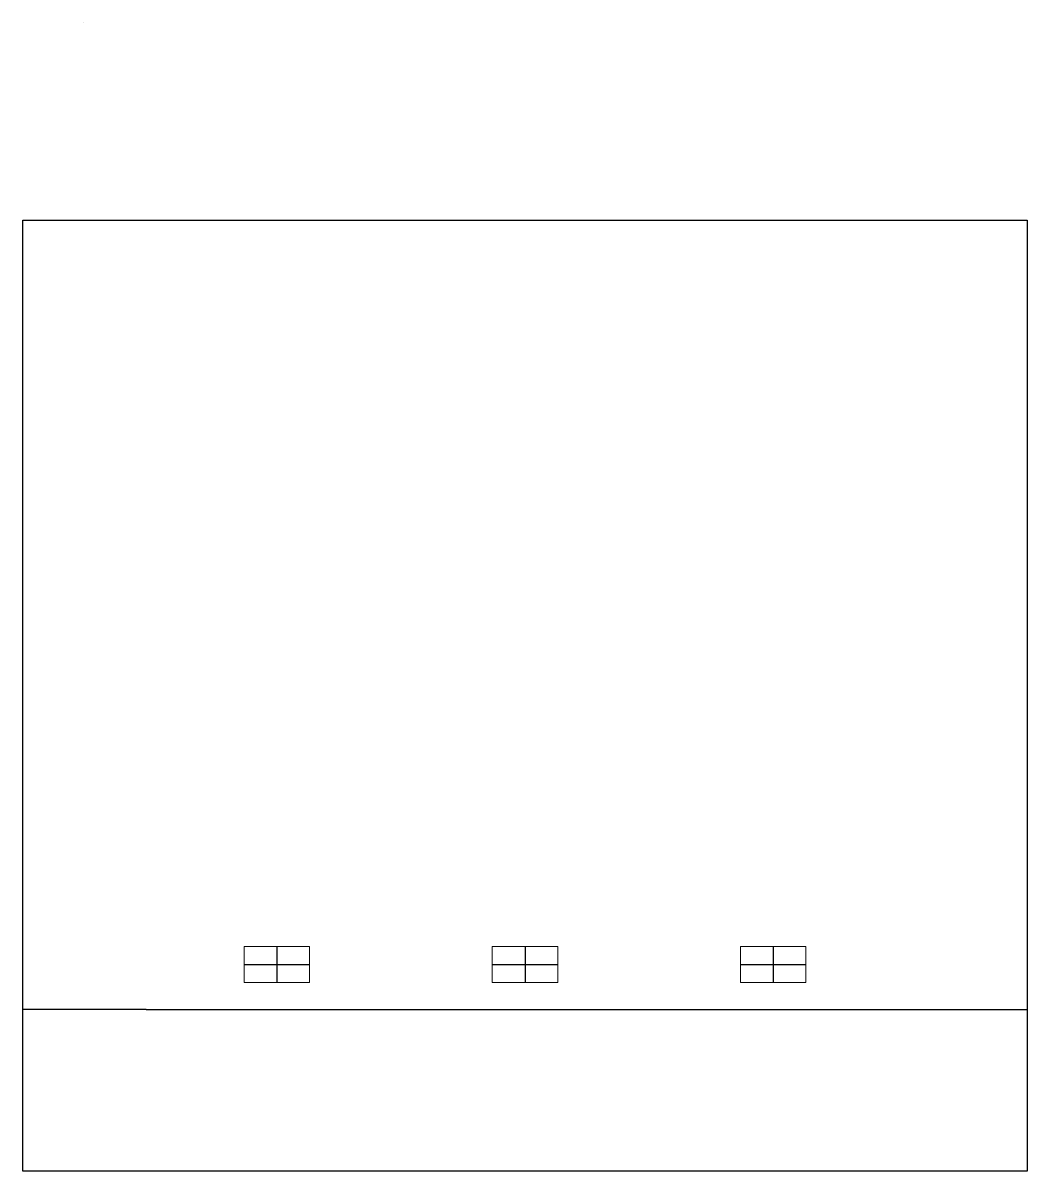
# Model space of a CAD drawing. Header units: millimetres. Extents: x 499 to 808, y 271 to 624.
import ezdxf

# ---------------------------------------------------------------- set-up
doc = ezdxf.new("R2010")
doc.units = ezdxf.units.MM
doc.header["$MEASUREMENT"] = 0

msp = doc.modelspace()

# ---------------------------------------------------------------- linework, layer by layer
at = {"lineweight": 5}
msp.add_line((517.76, 623.75), (517.76, 623.75), dxfattribs=at)
for p, q in [((499.27, 563.16), (807.62, 563.16)), ((499.27, 271.06), (499.27, 563.16)), ((807.62, 563.16), (807.62, 271.06)), ((577.25, 340.07), (577.25, 328.97)), ((653.45, 340.07), (653.45, 328.97)), ((729.65, 340.07), (729.65, 328.97)), ((567.2, 334.52), (587.3, 334.52)), ((643.4, 334.52), (663.5, 334.52)), ((719.6, 334.52), (739.7, 334.52)), ((537.06, 320.73), (499.27, 320.73)), ((537.06, 320.73), (762.61, 320.73)), ((762.61, 320.73), (807.62, 320.73)), ((807.62, 271.06), (499.27, 271.06))]:
    msp.add_line(p, q)
at = {"lineweight": 0}
for p, q in [((567.2, 340.07), (587.3, 340.07)), ((567.2, 328.97), (567.2, 340.07)), ((587.3, 340.07), (587.3, 328.97)), ((643.4, 340.07), (663.5, 340.07)), ((643.4, 328.97), (643.4, 340.07)), ((663.5, 340.07), (663.5, 328.97)), ((719.6, 340.07), (739.7, 340.07)), ((719.6, 328.97), (719.6, 340.07)), ((739.7, 340.07), (739.7, 328.97)), ((587.3, 328.97), (567.2, 328.97)), ((663.5, 328.97), (643.4, 328.97)), ((739.7, 328.97), (719.6, 328.97))]:
    msp.add_line(p, q, dxfattribs=at)

doc.saveas('drawing.dxf')
